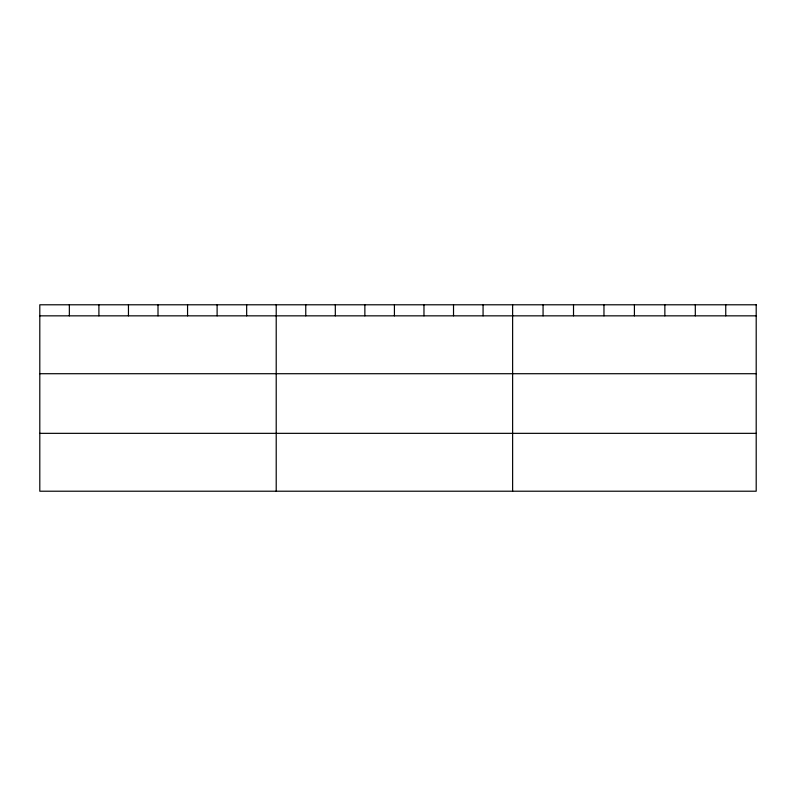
<?xml version="1.0" encoding="UTF-8"?>
<svg xmlns="http://www.w3.org/2000/svg" width="796" height="796" viewBox="0 0 796 796"><rect width="100%" height="100%" fill="white"/><g stroke="black" fill="none" stroke-linecap="round" stroke-linejoin="round"><path stroke-width="1.19" d="M39.8 315.843L756.2 315.843M39.8 373.712L756.2 373.712M39.8 433.342L756.2 433.342M725.753 304.788L725.753 315.843M695.306 304.788L695.306 315.843M664.859 304.788L664.859 315.843M634.412 304.788L634.412 315.843M603.965 304.788L603.965 315.843M573.518 304.788L573.518 315.843M543.071 304.788L543.071 315.843M512.624 304.788L512.624 491.212M483.072 304.788L483.072 315.843M453.521 304.788L453.521 315.843M423.97 304.788L423.97 315.843M394.418 304.788L394.418 315.843M364.866 304.788L364.866 315.843M335.315 304.788L335.315 315.843M305.764 304.788L305.764 315.843M276.212 304.788L276.212 491.212M246.661 304.788L246.661 315.843M217.109 304.788L217.109 315.843M187.558 304.788L187.558 315.843M158.006 304.788L158.006 315.843M128.454 304.788L128.454 315.843M98.903 304.788L98.903 315.843M69.352 304.788L69.352 315.843M756.2 304.788L39.8 304.788L39.8 491.212L756.2 491.212L756.2 304.788"/></g></svg>
